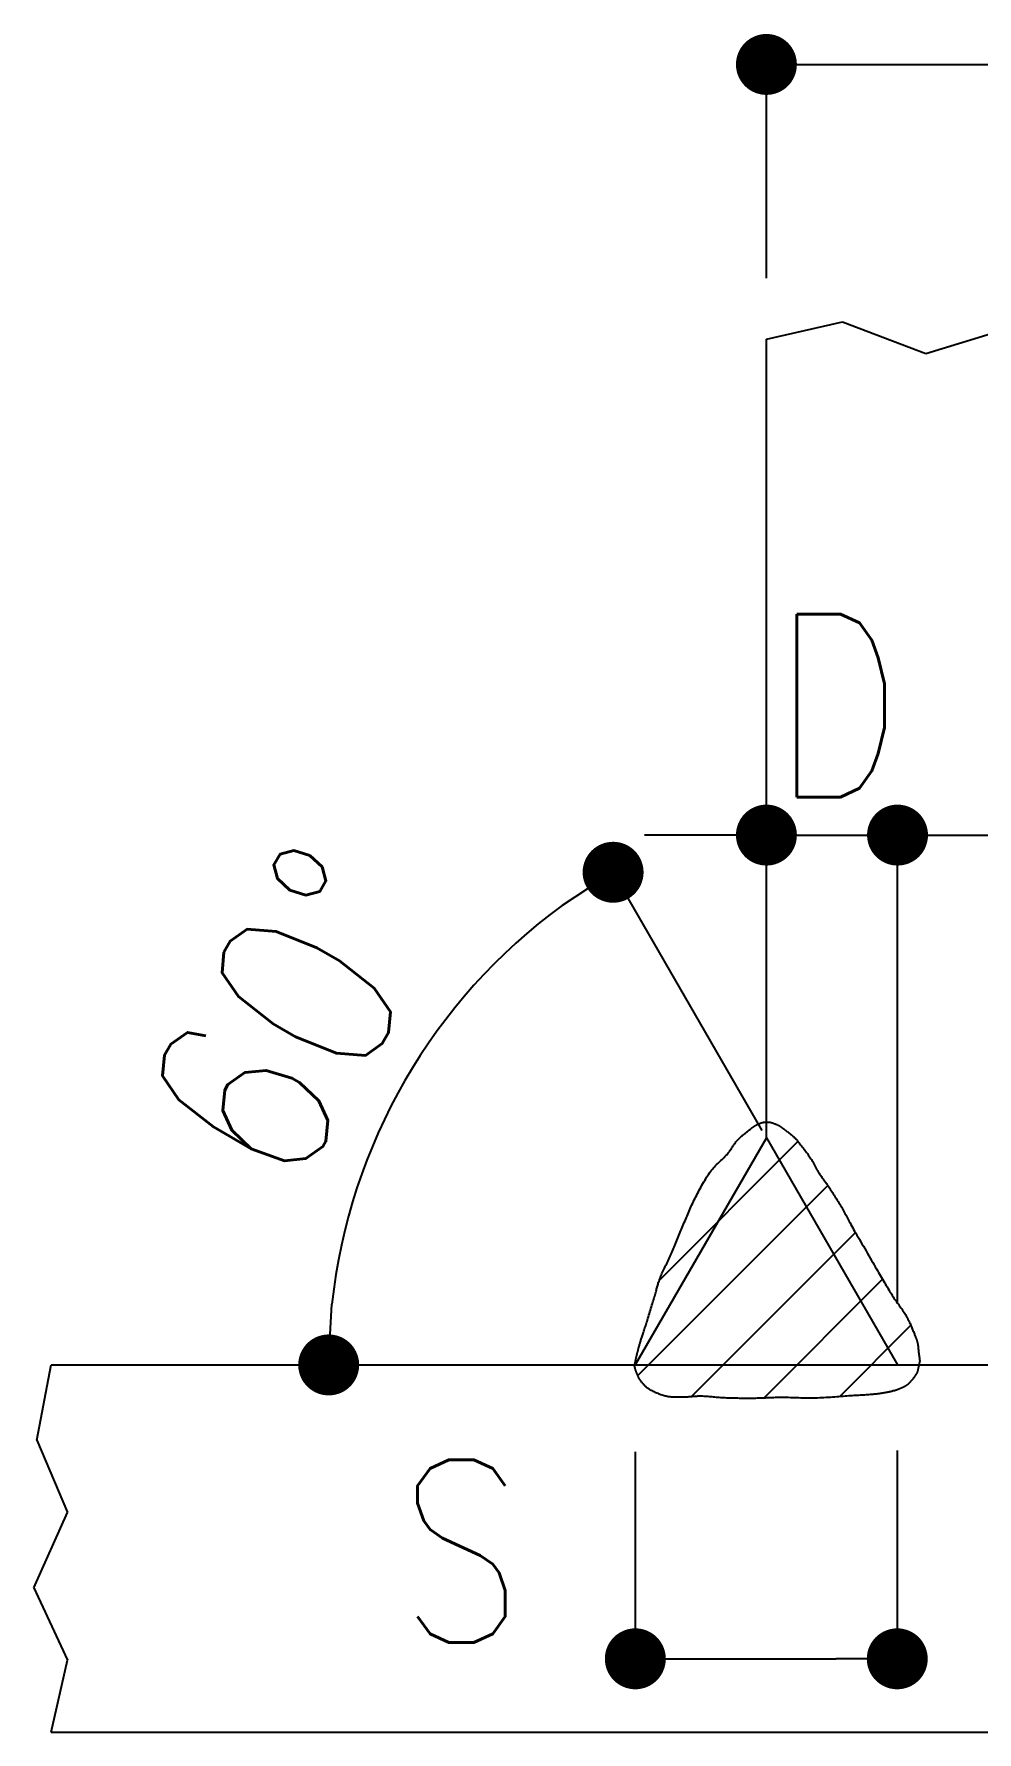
# Model space of a CAD drawing. Header units: millimetres. Extents: x 0 to 29624, y 0 to 14691.
# Drawn here: x 14123.4 to 14247.2, y 907.2 to 1130.1 of the extents above; entities that cross this region are included whole.
import ezdxf

# ---------------------------------------------------------------- set-up
doc = ezdxf.new("R2010")
doc.units = ezdxf.units.MM
doc.header["$LTSCALE"] = 5
doc.layers.get('0').update_dxf_attribs({"color": 255})
doc.layers.add('寸法', color=4, linetype='Continuous')
doc.layers.add('金物', color=142, linetype='Continuous')
doc.styles.add('04setumei', font='simplex.shx', dxfattribs={"width": 0.7, "height": 2.5, "bigfont": 'extfont2.shx'})

# ---------------------------------------------------------------- blocks, each defined once
blk = doc.blocks.new('_Dot')
at = {"color": 0, "linetype": 'ByBlock', "lineweight": -2}
blk.add_line((-0.5, 0), (-1, 0), dxfattribs=at)
at = {"color": 0, "linetype": 'ByBlock', "const_width": 0.5}
blk.add_lwpolyline([(-0.25, 0, 1), (0.25, 0, 1)], format="xyb", close=True, dxfattribs=at)

msp = doc.modelspace()

# ---------------------------------------------------------------- linework, layer by layer
at = {"layer": '寸法'}
for p, q in [((14219.529, 1098.012), (14219.529, 1126.063)), ((14227.529, 1126.063), (14263.155, 1126.063)), ((14211.529, 1024.91), (14203.529, 1024.91)), ((14219.529, 993.175), (14219.529, 1024.91)), ((14219.529, 1024.91), (14236.738, 1024.91)), ((14236.738, 963.368), (14236.738, 1024.91)), ((14244.738, 1024.91), (14252.738, 1024.91)), ((14218.97, 986.142), (14199.403, 1020.033)), ((14219.529, 985.175), (14202.32, 955.368)), ((14215.939, 985.082), (14216.031, 985.169)), ((14216.031, 985.169), (14216.124, 985.255)), ((14216.124, 985.255), (14216.219, 985.339)), ((14216.219, 985.339), (14216.314, 985.422)), ((14216.314, 985.422), (14216.409, 985.503)), ((14216.409, 985.503), (14216.504, 985.583)), ((14216.504, 985.583), (14216.597, 985.66)), ((14216.597, 985.66), (14216.689, 985.735)), ((14216.689, 985.735), (14216.779, 985.808)), ((14216.779, 985.808), (14216.866, 985.878)), ((14216.866, 985.878), (14216.949, 985.946)), ((14216.949, 985.946), (14217.029, 986.011)), ((14217.029, 986.011), (14217.105, 986.072)), ((14217.105, 986.072), (14217.175, 986.13)), ((14217.175, 986.13), (14217.241, 986.185)), ((14217.241, 986.185), (14217.303, 986.237)), ((14217.303, 986.237), (14217.362, 986.285)), ((14217.362, 986.285), (14217.417, 986.33)), ((14217.417, 986.33), (14217.47, 986.372)), ((14217.47, 986.372), (14217.52, 986.412)), ((14217.52, 986.412), (14217.569, 986.45)), ((14217.569, 986.45), (14217.615, 986.485)), ((14217.615, 986.485), (14217.659, 986.518)), ((14217.659, 986.518), (14217.702, 986.55)), ((14217.702, 986.55), (14217.743, 986.58)), ((14217.743, 986.58), (14217.784, 986.609)), ((14217.784, 986.609), (14217.824, 986.637)), ((14217.824, 986.637), (14217.863, 986.664)), ((14217.863, 986.664), (14217.902, 986.691)), ((14217.902, 986.691), (14217.942, 986.717)), ((14217.942, 986.717), (14217.981, 986.743)), ((14217.981, 986.743), (14218.021, 986.768)), ((14218.021, 986.768), (14218.058, 986.792)), ((14218.058, 986.792), (14218.094, 986.813)), ((14218.094, 986.813), (14218.129, 986.833)), ((14218.129, 986.833), (14218.163, 986.852)), ((14218.163, 986.852), (14218.196, 986.869)), ((14218.196, 986.869), (14218.228, 986.885)), ((14218.228, 986.885), (14218.259, 986.9)), ((14218.259, 986.9), (14218.29, 986.915)), ((14218.29, 986.915), (14218.32, 986.928)), ((14218.32, 986.928), (14218.35, 986.942)), ((14218.35, 986.942), (14218.38, 986.954)), ((14218.38, 986.954), (14218.41, 986.967)), ((14218.41, 986.967), (14218.44, 986.98)), ((14218.44, 986.98), (14218.47, 986.992)), ((14218.47, 986.992), (14218.501, 987.005)), ((14218.501, 987.005), (14218.532, 987.018)), ((14218.532, 987.018), (14218.564, 987.032)), ((14218.564, 987.032), (14218.595, 987.045)), ((14218.595, 987.045), (14218.626, 987.058)), ((14218.626, 987.058), (14218.657, 987.071)), ((14218.657, 987.071), (14218.689, 987.083)), ((14218.689, 987.083), (14218.719, 987.095)), ((14218.719, 987.095), (14218.75, 987.108)), ((14218.75, 987.108), (14218.781, 987.119)), ((14218.781, 987.119), (14218.812, 987.13)), ((14218.812, 987.13), (14218.843, 987.141)), ((14218.843, 987.141), (14218.873, 987.151)), ((14218.873, 987.151), (14218.903, 987.161)), ((14218.903, 987.161), (14218.933, 987.17)), ((14218.933, 987.17), (14218.963, 987.179)), ((14218.963, 987.179), (14218.993, 987.187)), ((14218.993, 987.187), (14219.023, 987.195)), ((14219.023, 987.195), (14219.052, 987.202)), ((14219.052, 987.202), (14219.081, 987.208)), ((14219.081, 987.208), (14219.109, 987.214)), ((14219.109, 987.214), (14219.137, 987.22)), ((14219.137, 987.22), (14219.164, 987.224)), ((14219.164, 987.224), (14219.191, 987.228)), ((14219.191, 987.228), (14219.218, 987.232)), ((14219.218, 987.232), (14219.244, 987.235)), ((14219.244, 987.235), (14219.271, 987.238)), ((14219.271, 987.238), (14219.297, 987.24)), ((14219.297, 987.24), (14219.324, 987.242)), ((14219.324, 987.242), (14219.351, 987.244)), ((14219.351, 987.244), (14219.379, 987.245)), ((14219.379, 987.245), (14219.408, 987.246)), ((14219.408, 987.246), (14219.436, 987.247)), ((14219.436, 987.247), (14219.466, 987.247)), ((14219.466, 987.247), (14219.497, 987.247)), ((14219.497, 987.247), (14219.529, 987.247)), ((14219.529, 987.247), (14219.56, 987.247)), ((14219.529, 985.175), (14236.738, 955.368)), ((14219.56, 987.247), (14219.592, 987.247)), ((14219.592, 987.247), (14219.624, 987.247)), ((14219.624, 987.247), (14219.656, 987.248)), ((14219.656, 987.248), (14219.689, 987.248)), ((14219.689, 987.248), (14219.721, 987.248)), ((14219.721, 987.248), (14219.754, 987.248)), ((14219.754, 987.248), (14219.789, 987.247)), ((14219.789, 987.247), (14219.823, 987.246)), ((14219.823, 987.246), (14219.859, 987.244)), ((14219.859, 987.244), (14219.896, 987.24)), ((14219.896, 987.24), (14219.934, 987.236)), ((14219.934, 987.236), (14219.974, 987.23)), ((14219.974, 987.23), (14220.014, 987.223)), ((14220.014, 987.223), (14220.057, 987.215)), ((14220.057, 987.215), (14220.102, 987.204)), ((14220.102, 987.204), (14220.149, 987.192)), ((14220.149, 987.192), (14220.198, 987.178)), ((14220.198, 987.178), (14220.251, 987.162)), ((14220.251, 987.162), (14220.307, 987.144)), ((14220.307, 987.144), (14220.365, 987.125)), ((14220.365, 987.125), (14220.426, 987.104)), ((14220.426, 987.104), (14220.488, 987.081)), ((14220.488, 987.081), (14220.551, 987.058)), ((14220.551, 987.058), (14220.615, 987.034)), ((14220.615, 987.034), (14220.68, 987.009)), ((14220.68, 987.009), (14220.744, 986.983)), ((14220.744, 986.983), (14220.807, 986.957)), ((14220.807, 986.957), (14220.869, 986.93)), ((14220.869, 986.93), (14220.93, 986.904)), ((14220.93, 986.904), (14220.989, 986.877)), ((14220.989, 986.877), (14221.046, 986.851)), ((14221.046, 986.851), (14221.099, 986.825)), ((14221.099, 986.825), (14221.149, 986.799)), ((14221.149, 986.799), (14221.196, 986.774)), ((14221.196, 986.774), (14221.24, 986.749)), ((14221.24, 986.749), (14221.281, 986.724)), ((14221.281, 986.724), (14221.321, 986.698)), ((14221.321, 986.698), (14221.358, 986.673)), ((14221.358, 986.673), (14221.394, 986.648)), ((14221.394, 986.648), (14221.429, 986.622)), ((14221.429, 986.622), (14221.463, 986.596)), ((14221.463, 986.596), (14221.497, 986.569)), ((14221.497, 986.569), (14221.53, 986.542)), ((14221.53, 986.542), (14221.564, 986.514)), ((14221.564, 986.514), (14221.599, 986.486)), ((14221.599, 986.486), (14221.634, 986.458)), ((14221.634, 986.458), (14221.671, 986.428)), ((14221.671, 986.428), (14221.709, 986.398)), ((14221.709, 986.398), (14221.75, 986.367)), ((14221.75, 986.367), (14221.793, 986.335)), ((14221.793, 986.335), (14221.837, 986.302)), ((14221.837, 986.302), (14221.883, 986.269)), ((14221.883, 986.269), (14221.929, 986.236)), ((14221.929, 986.236), (14221.976, 986.202)), ((14221.976, 986.202), (14222.025, 986.168)), ((14222.025, 986.168), (14222.074, 986.134)), ((14222.074, 986.134), (14222.123, 986.098)), ((14222.123, 986.098), (14222.174, 986.063)), ((14222.174, 986.063), (14222.224, 986.026)), ((14222.224, 986.026), (14222.276, 985.988)), ((14222.276, 985.988), (14222.328, 985.949)), ((14222.328, 985.949), (14222.381, 985.909)), ((14222.381, 985.909), (14222.434, 985.868)), ((14222.434, 985.868), (14222.488, 985.826)), ((14222.488, 985.826), (14222.542, 985.783)), ((14222.542, 985.783), (14222.596, 985.738)), ((14222.596, 985.738), (14222.65, 985.691)), ((14222.65, 985.691), (14222.704, 985.645)), ((14222.704, 985.645), (14222.757, 985.6)), ((14222.757, 985.6), (14222.809, 985.557)), ((14222.809, 985.557), (14222.861, 985.514)), ((14222.861, 985.514), (14222.913, 985.471)), ((14222.913, 985.471), (14222.964, 985.428)), ((14222.964, 985.428), (14223.016, 985.383)), ((14223.016, 985.383), (14223.07, 985.336)), ((14223.07, 985.336), (14223.124, 985.287)), ((14223.124, 985.287), (14223.181, 985.234)), ((14223.181, 985.234), (14223.239, 985.178)), ((14223.239, 985.178), (14223.3, 985.117)), ((14205.474, 966.505), (14223.671, 984.702)), ((14214.207, 982.843), (14214.32, 982.964)), ((14214.32, 982.964), (14214.427, 983.084)), ((14214.427, 983.084), (14214.526, 983.202)), ((14214.526, 983.202), (14214.619, 983.318)), ((14214.619, 983.318), (14214.705, 983.431)), ((14214.705, 983.431), (14214.786, 983.542)), ((14214.786, 983.542), (14214.862, 983.651)), ((14214.862, 983.651), (14214.934, 983.757)), ((14214.934, 983.757), (14215.002, 983.862)), ((14215.002, 983.862), (14215.069, 983.964)), ((14215.069, 983.964), (14215.134, 984.064)), ((14215.134, 984.064), (14215.198, 984.163)), ((14215.198, 984.163), (14215.261, 984.26)), ((14215.261, 984.26), (14215.325, 984.356)), ((14215.325, 984.356), (14215.391, 984.45)), ((14215.391, 984.45), (14215.459, 984.543)), ((14215.459, 984.543), (14215.529, 984.635)), ((14215.529, 984.635), (14215.603, 984.726)), ((14215.603, 984.726), (14215.682, 984.816)), ((14215.682, 984.816), (14215.764, 984.905)), ((14215.764, 984.905), (14215.851, 984.994)), ((14215.851, 984.994), (14215.939, 985.082)), ((14223.3, 985.117), (14223.363, 985.051)), ((14223.363, 985.051), (14223.43, 984.98)), ((14223.43, 984.98), (14223.499, 984.902)), ((14223.499, 984.902), (14223.573, 984.818)), ((14223.573, 984.818), (14223.651, 984.726)), ((14223.651, 984.726), (14223.734, 984.625)), ((14223.734, 984.625), (14223.825, 984.513)), ((14223.825, 984.513), (14223.922, 984.393)), ((14223.922, 984.393), (14224.023, 984.264)), ((14224.023, 984.264), (14224.129, 984.129)), ((14224.129, 984.129), (14224.238, 983.988)), ((14224.238, 983.988), (14224.349, 983.843)), ((14224.349, 983.843), (14224.461, 983.695)), ((14224.461, 983.695), (14224.573, 983.546)), ((14224.573, 983.546), (14224.685, 983.396)), ((14224.685, 983.396), (14224.795, 983.247)), ((14224.795, 983.247), (14224.903, 983.1)), ((14224.903, 983.1), (14225.006, 982.956)), ((14225.006, 982.956), (14225.106, 982.817)), ((14212.054, 980.565), (14212.18, 980.741)), ((14212.18, 980.741), (14212.308, 980.91)), ((14212.308, 980.91), (14212.439, 981.073)), ((14212.439, 981.073), (14212.575, 981.231)), ((14212.575, 981.231), (14212.714, 981.385)), ((14212.714, 981.385), (14212.854, 981.534)), ((14212.854, 981.534), (14212.996, 981.678)), ((14212.996, 981.678), (14213.138, 981.819)), ((14213.138, 981.819), (14213.28, 981.956)), ((14213.28, 981.956), (14213.421, 982.09)), ((14213.421, 982.09), (14213.561, 982.22)), ((14213.561, 982.22), (14213.698, 982.349)), ((14213.698, 982.349), (14213.832, 982.475)), ((14213.832, 982.475), (14213.962, 982.599)), ((14213.962, 982.599), (14214.087, 982.722)), ((14214.087, 982.722), (14214.207, 982.843)), ((14225.106, 982.817), (14225.199, 982.683)), ((14225.199, 982.683), (14225.286, 982.557)), ((14225.286, 982.557), (14225.366, 982.439)), ((14225.366, 982.439), (14225.438, 982.329)), ((14225.438, 982.329), (14225.503, 982.224)), ((14225.503, 982.224), (14225.562, 982.124)), ((14225.562, 982.124), (14225.616, 982.028)), ((14225.616, 982.028), (14225.665, 981.937)), ((14225.665, 981.937), (14225.711, 981.848)), ((14225.711, 981.848), (14225.754, 981.761)), ((14225.754, 981.761), (14225.795, 981.676)), ((14225.795, 981.676), (14225.836, 981.591)), ((14225.836, 981.591), (14225.876, 981.508)), ((14225.876, 981.508), (14225.917, 981.423)), ((14225.917, 981.423), (14225.959, 981.337)), ((14225.959, 981.337), (14226.004, 981.249)), ((14226.004, 981.249), (14226.052, 981.159)), ((14226.052, 981.159), (14226.104, 981.066)), ((14226.104, 981.066), (14226.161, 980.969)), ((14226.161, 980.969), (14226.224, 980.867)), ((14226.224, 980.867), (14226.291, 980.762)), ((14226.291, 980.762), (14226.361, 980.658)), ((14202.625, 953.921), (14227.605, 978.901)), ((14210.719, 978.313), (14210.834, 978.53)), ((14210.834, 978.53), (14210.952, 978.747)), ((14210.952, 978.747), (14211.071, 978.962)), ((14211.071, 978.962), (14211.191, 979.176)), ((14211.191, 979.176), (14211.312, 979.387)), ((14211.312, 979.387), (14211.434, 979.595)), ((14211.434, 979.595), (14211.557, 979.799)), ((14211.557, 979.799), (14211.68, 979.999)), ((14211.68, 979.999), (14211.805, 980.194)), ((14211.805, 980.194), (14211.929, 980.383)), ((14211.929, 980.383), (14212.054, 980.565)), ((14226.361, 980.658), (14226.433, 980.552)), ((14226.433, 980.552), (14226.507, 980.446)), ((14226.507, 980.446), (14226.582, 980.339)), ((14226.582, 980.339), (14226.66, 980.231)), ((14226.66, 980.231), (14226.74, 980.121)), ((14226.74, 980.121), (14226.821, 980.01)), ((14226.821, 980.01), (14226.904, 979.897)), ((14226.904, 979.897), (14226.988, 979.781)), ((14226.988, 979.781), (14227.074, 979.663)), ((14227.074, 979.663), (14227.161, 979.542)), ((14227.161, 979.542), (14227.25, 979.419)), ((14227.25, 979.419), (14227.339, 979.292)), ((14227.339, 979.292), (14227.429, 979.161)), ((14227.429, 979.161), (14227.52, 979.027)), ((14227.52, 979.027), (14227.612, 978.889)), ((14227.612, 978.889), (14227.706, 978.747)), ((14227.706, 978.747), (14227.801, 978.601)), ((14227.801, 978.601), (14227.9, 978.452)), ((14227.9, 978.452), (14227.999, 978.298)), ((14209.662, 976.187), (14209.758, 976.399)), ((14209.758, 976.399), (14209.857, 976.61)), ((14209.857, 976.61), (14209.957, 976.821)), ((14209.957, 976.821), (14210.059, 977.031)), ((14210.059, 977.031), (14210.164, 977.24)), ((14210.164, 977.24), (14210.271, 977.451)), ((14210.271, 977.451), (14210.38, 977.664)), ((14210.38, 977.664), (14210.491, 977.879)), ((14210.491, 977.879), (14210.604, 978.096)), ((14210.604, 978.096), (14210.719, 978.313)), ((14227.999, 978.298), (14228.1, 978.142)), ((14228.1, 978.142), (14228.203, 977.983)), ((14228.203, 977.983), (14228.307, 977.821)), ((14228.307, 977.821), (14228.412, 977.656)), ((14228.412, 977.656), (14228.518, 977.489)), ((14228.518, 977.489), (14228.623, 977.321)), ((14228.623, 977.321), (14228.73, 977.15)), ((14228.73, 977.15), (14228.836, 976.979)), ((14228.836, 976.979), (14228.942, 976.806)), ((14228.942, 976.806), (14229.049, 976.632)), ((14229.049, 976.632), (14229.154, 976.457)), ((14229.154, 976.457), (14229.258, 976.282)), ((14229.258, 976.282), (14229.362, 976.106)), ((14208.663, 973.846), (14208.752, 974.058)), ((14208.752, 974.058), (14208.842, 974.271)), ((14208.842, 974.271), (14208.931, 974.484)), ((14208.931, 974.484), (14209.02, 974.697)), ((14209.02, 974.697), (14209.109, 974.911)), ((14209.109, 974.911), (14209.199, 975.124)), ((14209.199, 975.124), (14209.29, 975.337)), ((14209.29, 975.337), (14209.381, 975.55)), ((14209.381, 975.55), (14209.473, 975.762)), ((14209.473, 975.762), (14209.567, 975.975)), ((14209.567, 975.975), (14209.662, 976.187)), ((14229.362, 976.106), (14229.463, 975.933)), ((14229.463, 975.933), (14229.561, 975.761)), ((14229.561, 975.761), (14229.656, 975.591)), ((14229.656, 975.591), (14229.75, 975.423)), ((14229.75, 975.423), (14229.842, 975.254)), ((14229.842, 975.254), (14229.934, 975.084)), ((14229.934, 975.084), (14230.027, 974.912)), ((14230.027, 974.912), (14230.119, 974.738)), ((14230.119, 974.738), (14230.214, 974.561)), ((14230.214, 974.561), (14230.311, 974.38)), ((14230.311, 974.38), (14230.411, 974.194)), ((14230.411, 974.194), (14230.515, 974.002)), ((14230.515, 974.002), (14230.623, 973.803)), ((14207.78, 971.696), (14207.867, 971.911)), ((14207.867, 971.911), (14207.953, 972.127)), ((14207.953, 972.127), (14208.041, 972.343)), ((14208.041, 972.343), (14208.128, 972.559)), ((14208.128, 972.559), (14208.216, 972.776)), ((14208.216, 972.776), (14208.304, 972.991)), ((14208.304, 972.991), (14208.393, 973.206)), ((14208.393, 973.206), (14208.483, 973.42)), ((14208.483, 973.42), (14208.573, 973.633)), ((14208.573, 973.633), (14208.663, 973.846)), ((14209.676, 951.237), (14231.203, 972.765)), ((14230.623, 973.803), (14230.735, 973.597)), ((14230.735, 973.597), (14230.854, 973.383)), ((14230.854, 973.383), (14230.979, 973.159)), ((14230.979, 973.159), (14231.111, 972.926)), ((14231.111, 972.926), (14231.251, 972.679)), ((14231.251, 972.679), (14231.401, 972.417)), ((14231.401, 972.417), (14231.56, 972.142)), ((14231.56, 972.142), (14231.725, 971.856)), ((14231.725, 971.856), (14231.895, 971.56)), ((14206.816, 969.43), (14206.908, 969.628)), ((14206.908, 969.628), (14206.999, 969.827)), ((14206.999, 969.827), (14207.087, 970.026)), ((14207.087, 970.026), (14207.175, 970.227)), ((14207.175, 970.227), (14207.261, 970.431)), ((14207.261, 970.431), (14207.348, 970.637)), ((14207.348, 970.637), (14207.434, 970.846)), ((14207.434, 970.846), (14207.521, 971.056)), ((14207.521, 971.056), (14207.607, 971.268)), ((14207.607, 971.268), (14207.694, 971.481)), ((14207.694, 971.481), (14207.78, 971.696)), ((14231.895, 971.56), (14232.071, 971.258)), ((14232.071, 971.258), (14232.25, 970.95)), ((14232.25, 970.95), (14232.431, 970.638)), ((14232.431, 970.638), (14232.613, 970.324)), ((14232.613, 970.324), (14232.796, 970.012)), ((14232.796, 970.012), (14232.977, 969.701)), ((14232.977, 969.701), (14233.156, 969.395)), ((14205.743, 967.182), (14205.82, 967.355)), ((14205.82, 967.355), (14205.9, 967.532)), ((14205.9, 967.532), (14205.985, 967.712)), ((14205.985, 967.712), (14206.072, 967.895)), ((14206.072, 967.895), (14206.161, 968.08)), ((14206.161, 968.08), (14206.252, 968.267)), ((14206.252, 968.267), (14206.345, 968.457)), ((14206.345, 968.457), (14206.439, 968.648)), ((14206.439, 968.648), (14206.533, 968.842)), ((14206.533, 968.842), (14206.628, 969.036)), ((14206.628, 969.036), (14206.722, 969.232)), ((14206.722, 969.232), (14206.816, 969.43)), ((14233.156, 969.395), (14233.331, 969.095)), ((14233.331, 969.095), (14233.501, 968.803)), ((14233.501, 968.803), (14233.666, 968.521)), ((14233.666, 968.521), (14233.824, 968.252)), ((14233.824, 968.252), (14233.973, 967.996)), ((14233.973, 967.996), (14234.116, 967.752)), ((14234.116, 967.752), (14234.254, 967.514)), ((14234.254, 967.514), (14234.389, 967.283)), ((14205.041, 965.035), (14205.079, 965.177)), ((14205.079, 965.177), (14205.115, 965.313)), ((14205.115, 965.313), (14205.151, 965.447)), ((14205.151, 965.447), (14205.186, 965.578)), ((14205.186, 965.578), (14205.223, 965.709)), ((14205.223, 965.709), (14205.259, 965.839)), ((14205.259, 965.839), (14205.298, 965.97)), ((14205.298, 965.97), (14205.339, 966.104)), ((14205.339, 966.104), (14205.383, 966.241)), ((14205.383, 966.241), (14205.431, 966.382)), ((14205.431, 966.382), (14205.483, 966.529)), ((14205.483, 966.529), (14205.54, 966.683)), ((14205.54, 966.683), (14205.602, 966.844)), ((14205.602, 966.844), (14205.67, 967.011)), ((14205.67, 967.011), (14205.743, 967.182)), ((14219.237, 951.064), (14234.78, 966.607)), ((14234.389, 967.283), (14234.52, 967.057)), ((14234.52, 967.057), (14234.647, 966.837)), ((14234.647, 966.837), (14234.772, 966.622)), ((14234.772, 966.622), (14234.893, 966.412)), ((14234.893, 966.412), (14235.013, 966.207)), ((14235.013, 966.207), (14235.13, 966.005)), ((14235.13, 966.005), (14235.247, 965.807)), ((14235.247, 965.807), (14235.361, 965.613)), ((14235.361, 965.613), (14235.475, 965.422)), ((14235.475, 965.422), (14235.588, 965.233)), ((14235.588, 965.233), (14235.701, 965.047)), ((14204.365, 962.761), (14204.431, 962.982)), ((14204.431, 962.982), (14204.497, 963.202)), ((14204.497, 963.202), (14204.562, 963.418)), ((14204.562, 963.418), (14204.626, 963.629)), ((14204.626, 963.629), (14204.688, 963.835)), ((14204.688, 963.835), (14204.748, 964.034)), ((14204.748, 964.034), (14204.805, 964.224)), ((14204.805, 964.224), (14204.86, 964.404)), ((14204.86, 964.404), (14204.91, 964.574)), ((14204.91, 964.574), (14204.957, 964.735)), ((14204.957, 964.735), (14205, 964.888)), ((14205, 964.888), (14205.041, 965.035)), ((14235.701, 965.047), (14235.813, 964.863)), ((14235.813, 964.863), (14235.927, 964.68)), ((14235.927, 964.68), (14236.04, 964.498)), ((14236.04, 964.498), (14236.155, 964.319)), ((14236.155, 964.319), (14236.271, 964.144)), ((14236.271, 964.144), (14236.387, 963.973)), ((14236.387, 963.973), (14236.503, 963.806)), ((14236.503, 963.806), (14236.619, 963.642)), ((14236.619, 963.642), (14236.734, 963.481)), ((14236.734, 963.481), (14236.848, 963.323)), ((14236.848, 963.323), (14236.961, 963.168)), ((14236.961, 963.168), (14237.072, 963.015)), ((14237.072, 963.015), (14237.182, 962.863)), ((14237.182, 962.863), (14237.289, 962.713)), ((14203.692, 960.565), (14203.745, 960.732)), ((14203.745, 960.732), (14203.799, 960.903)), ((14203.799, 960.903), (14203.854, 961.081)), ((14203.854, 961.081), (14203.912, 961.27)), ((14203.912, 961.27), (14203.973, 961.467)), ((14203.973, 961.467), (14204.035, 961.672)), ((14204.035, 961.672), (14204.099, 961.883)), ((14204.099, 961.883), (14204.165, 962.098)), ((14204.165, 962.098), (14204.231, 962.318)), ((14204.231, 962.318), (14204.298, 962.539)), ((14204.298, 962.539), (14204.365, 962.761)), ((14237.289, 962.713), (14237.393, 962.565)), ((14237.393, 962.565), (14237.495, 962.418)), ((14237.495, 962.418), (14237.593, 962.271)), ((14237.593, 962.271), (14237.688, 962.125)), ((14237.688, 962.125), (14237.778, 961.979)), ((14237.778, 961.979), (14237.865, 961.833)), ((14237.865, 961.833), (14237.948, 961.687)), ((14237.948, 961.687), (14238.027, 961.539)), ((14238.027, 961.539), (14238.104, 961.392)), ((14238.104, 961.392), (14238.176, 961.244)), ((14238.176, 961.244), (14238.246, 961.097)), ((14238.246, 961.097), (14238.314, 960.951)), ((14238.314, 960.951), (14238.379, 960.807)), ((14238.379, 960.807), (14238.441, 960.664)), ((14238.441, 960.664), (14238.501, 960.523)), ((14202.965, 958.32), (14202.995, 958.418)), ((14202.995, 958.418), (14203.027, 958.521)), ((14203.027, 958.521), (14203.061, 958.631)), ((14203.061, 958.631), (14203.097, 958.744)), ((14203.097, 958.744), (14203.134, 958.861)), ((14203.134, 958.861), (14203.174, 958.982)), ((14203.174, 958.982), (14203.215, 959.107)), ((14203.215, 959.107), (14203.257, 959.235)), ((14203.257, 959.235), (14203.301, 959.367)), ((14203.301, 959.367), (14203.346, 959.503)), ((14203.346, 959.503), (14203.392, 959.643)), ((14203.392, 959.643), (14203.44, 959.787)), ((14203.44, 959.787), (14203.488, 959.935)), ((14203.488, 959.935), (14203.538, 960.087)), ((14203.538, 960.087), (14203.588, 960.242)), ((14203.588, 960.242), (14203.64, 960.401)), ((14203.64, 960.401), (14203.692, 960.565)), ((14229.154, 951.246), (14238.48, 960.572)), ((14238.501, 960.523), (14238.558, 960.385)), ((14238.558, 960.385), (14238.614, 960.251)), ((14238.614, 960.251), (14238.667, 960.119)), ((14238.667, 960.119), (14238.718, 959.992)), ((14238.718, 959.992), (14238.768, 959.869)), ((14238.768, 959.869), (14238.815, 959.75)), ((14238.815, 959.75), (14238.861, 959.636)), ((14238.861, 959.636), (14238.906, 959.529)), ((14238.906, 959.529), (14238.948, 959.427)), ((14238.948, 959.427), (14238.987, 959.332)), ((14238.987, 959.332), (14239.024, 959.243)), ((14239.024, 959.243), (14239.058, 959.158)), ((14239.058, 959.158), (14239.089, 959.079)), ((14239.089, 959.079), (14239.119, 959.003)), ((14239.119, 959.003), (14239.147, 958.931)), ((14239.147, 958.931), (14239.172, 958.861)), ((14239.172, 958.861), (14239.197, 958.794)), ((14239.197, 958.794), (14239.219, 958.728)), ((14239.219, 958.728), (14239.24, 958.664)), ((14239.24, 958.664), (14239.26, 958.599)), ((14239.26, 958.599), (14239.28, 958.535)), ((14239.28, 958.535), (14239.299, 958.47)), ((14239.299, 958.47), (14239.316, 958.404)), ((14239.316, 958.404), (14239.334, 958.336)), ((14202.404, 956.151), (14202.417, 956.206)), ((14202.417, 956.206), (14202.43, 956.264)), ((14202.43, 956.264), (14202.443, 956.322)), ((14202.443, 956.322), (14202.457, 956.382)), ((14202.457, 956.382), (14202.472, 956.444)), ((14202.472, 956.444), (14202.486, 956.506)), ((14202.486, 956.506), (14202.501, 956.57)), ((14202.501, 956.57), (14202.517, 956.635)), ((14202.517, 956.635), (14202.533, 956.7)), ((14202.533, 956.7), (14202.549, 956.767)), ((14202.549, 956.767), (14202.566, 956.834)), ((14202.566, 956.834), (14202.582, 956.902)), ((14202.582, 956.902), (14202.6, 956.97)), ((14202.6, 956.97), (14202.617, 957.039)), ((14202.617, 957.039), (14202.635, 957.108)), ((14202.635, 957.108), (14202.653, 957.177)), ((14202.653, 957.177), (14202.671, 957.247)), ((14202.671, 957.247), (14202.689, 957.316)), ((14202.689, 957.316), (14202.706, 957.382)), ((14202.706, 957.382), (14202.723, 957.447)), ((14202.723, 957.447), (14202.74, 957.511)), ((14202.74, 957.511), (14202.757, 957.575)), ((14202.757, 957.575), (14202.773, 957.639)), ((14202.773, 957.639), (14202.79, 957.704)), ((14202.79, 957.704), (14202.808, 957.77)), ((14202.808, 957.77), (14202.827, 957.839)), ((14202.827, 957.839), (14202.846, 957.909)), ((14202.846, 957.909), (14202.867, 957.983)), ((14202.867, 957.983), (14202.889, 958.06)), ((14202.889, 958.06), (14202.913, 958.142)), ((14202.913, 958.142), (14202.938, 958.228)), ((14202.938, 958.228), (14202.965, 958.32)), ((14239.334, 958.336), (14239.352, 958.265)), ((14239.352, 958.265), (14239.368, 958.193)), ((14239.368, 958.193), (14239.383, 958.122)), ((14239.383, 958.122), (14239.396, 958.052)), ((14239.396, 958.052), (14239.407, 957.981)), ((14239.407, 957.981), (14239.417, 957.912)), ((14239.417, 957.912), (14239.426, 957.843)), ((14239.426, 957.843), (14239.434, 957.774)), ((14239.434, 957.774), (14239.441, 957.705)), ((14239.441, 957.705), (14239.448, 957.636)), ((14239.448, 957.636), (14239.454, 957.567)), ((14239.454, 957.567), (14239.46, 957.498)), ((14239.46, 957.498), (14239.466, 957.429)), ((14239.466, 957.429), (14239.472, 957.359)), ((14239.472, 957.359), (14239.478, 957.289)), ((14239.478, 957.289), (14239.485, 957.219)), ((14239.485, 957.219), (14239.492, 957.147)), ((14239.492, 957.147), (14239.5, 957.076)), ((14239.5, 957.076), (14239.51, 957.002)), ((14239.51, 957.002), (14239.52, 956.928)), ((14239.52, 956.928), (14239.53, 956.851)), ((14239.53, 956.851), (14239.542, 956.774)), ((14239.542, 956.774), (14239.553, 956.696)), ((14239.553, 956.696), (14239.565, 956.617)), ((14239.565, 956.617), (14239.577, 956.538)), ((14239.577, 956.538), (14239.588, 956.46)), ((14239.588, 956.46), (14239.599, 956.382)), ((14239.599, 956.382), (14239.609, 956.304)), ((14239.609, 956.304), (14239.619, 956.228)), ((14239.619, 956.228), (14239.627, 956.153)), ((14202.232, 955.148), (14202.234, 955.173)), ((14202.232, 955.123), (14202.232, 955.148)), ((14202.232, 955.099), (14202.232, 955.123)), ((14202.233, 955.075), (14202.232, 955.099)), ((14202.233, 955.075), (14202.235, 955.049)), ((14202.234, 955.173), (14202.236, 955.198)), ((14202.235, 955.049), (14202.237, 955.023)), ((14202.236, 955.198), (14202.238, 955.224)), ((14202.237, 955.023), (14202.24, 954.997)), ((14202.238, 955.224), (14202.241, 955.252)), ((14202.24, 954.997), (14202.245, 954.968)), ((14202.241, 955.252), (14202.244, 955.281)), ((14202.244, 955.281), (14202.248, 955.312)), ((14202.245, 954.968), (14202.25, 954.938)), ((14202.248, 955.312), (14202.252, 955.345)), ((14202.25, 954.938), (14202.256, 954.906)), ((14202.252, 955.345), (14202.256, 955.38)), ((14202.256, 955.38), (14202.261, 955.417)), ((14202.256, 954.906), (14202.264, 954.873)), ((14202.261, 955.417), (14202.266, 955.455)), ((14202.264, 954.873), (14202.272, 954.839)), ((14202.266, 955.455), (14202.272, 955.494)), ((14202.272, 955.494), (14202.278, 955.534)), ((14202.272, 954.839), (14202.281, 954.805)), ((14202.278, 955.534), (14202.285, 955.575)), ((14202.281, 954.805), (14202.291, 954.77)), ((14202.285, 955.575), (14202.293, 955.617)), ((14202.291, 954.77), (14202.302, 954.736)), ((14202.293, 955.617), (14202.301, 955.66)), ((14202.301, 955.66), (14202.309, 955.704)), ((14202.302, 954.736), (14202.313, 954.7)), ((14202.309, 955.704), (14202.318, 955.749)), ((14202.313, 954.7), (14202.325, 954.664)), ((14202.318, 955.749), (14202.328, 955.795)), ((14202.325, 954.664), (14202.339, 954.627)), ((14202.328, 955.795), (14202.337, 955.843)), ((14202.337, 955.843), (14202.348, 955.891)), ((14202.339, 954.627), (14202.353, 954.589)), ((14202.348, 955.891), (14202.358, 955.941)), ((14202.353, 954.589), (14202.368, 954.551)), ((14202.358, 955.941), (14202.369, 955.991)), ((14202.368, 954.551), (14202.383, 954.511)), ((14202.369, 955.991), (14202.381, 956.043)), ((14202.381, 956.043), (14202.392, 956.096)), ((14202.383, 954.511), (14202.399, 954.471)), ((14202.392, 956.096), (14202.404, 956.151)), ((14202.399, 954.471), (14202.417, 954.43)), ((14202.417, 954.43), (14202.435, 954.388)), ((14202.435, 954.388), (14202.453, 954.344)), ((14202.453, 954.344), (14202.473, 954.3)), ((14202.473, 954.3), (14202.493, 954.254)), ((14202.493, 954.254), (14202.513, 954.207)), ((14202.513, 954.207), (14202.533, 954.159)), ((14202.533, 954.159), (14202.552, 954.11)), ((14202.552, 954.11), (14202.571, 954.061)), ((14202.571, 954.061), (14202.591, 954.01)), ((14202.591, 954.01), (14202.611, 953.958)), ((14202.611, 953.958), (14202.632, 953.905)), ((14239.03, 953.88), (14239.072, 953.935)), ((14239.072, 953.935), (14239.111, 953.99)), ((14239.111, 953.99), (14239.149, 954.045)), ((14239.149, 954.045), (14239.185, 954.099)), ((14239.185, 954.099), (14239.218, 954.151)), ((14239.218, 954.151), (14239.249, 954.202)), ((14239.249, 954.202), (14239.277, 954.251)), ((14239.277, 954.251), (14239.302, 954.299)), ((14239.302, 954.299), (14239.324, 954.345)), ((14239.324, 954.345), (14239.344, 954.39)), ((14239.344, 954.39), (14239.362, 954.435)), ((14239.362, 954.435), (14239.378, 954.478)), ((14239.378, 954.478), (14239.392, 954.521)), ((14239.392, 954.521), (14239.405, 954.564)), ((14239.405, 954.564), (14239.416, 954.606)), ((14239.416, 954.606), (14239.427, 954.648)), ((14239.427, 954.648), (14239.436, 954.69)), ((14239.436, 954.69), (14239.445, 954.732)), ((14239.445, 954.732), (14239.454, 954.775)), ((14239.454, 954.775), (14239.463, 954.818)), ((14239.463, 954.818), (14239.471, 954.861)), ((14239.471, 954.861), (14239.48, 954.904)), ((14239.48, 954.904), (14239.49, 954.949)), ((14239.49, 954.949), (14239.5, 954.994)), ((14239.5, 954.994), (14239.512, 955.04)), ((14239.512, 955.04), (14239.523, 955.084)), ((14239.523, 955.084), (14239.535, 955.128)), ((14239.535, 955.128), (14239.547, 955.172)), ((14239.547, 955.172), (14239.559, 955.216)), ((14239.559, 955.216), (14239.57, 955.259)), ((14239.57, 955.259), (14239.581, 955.303)), ((14239.581, 955.303), (14239.593, 955.348)), ((14239.593, 955.348), (14239.603, 955.393)), ((14239.603, 955.393), (14239.613, 955.44)), ((14239.613, 955.44), (14239.622, 955.488)), ((14239.622, 955.488), (14239.629, 955.537)), ((14239.627, 956.153), (14239.635, 956.08)), ((14239.629, 955.537), (14239.636, 955.587)), ((14239.635, 956.08), (14239.641, 956.009)), ((14239.636, 955.587), (14239.642, 955.64)), ((14239.641, 956.009), (14239.645, 955.941)), ((14239.642, 955.64), (14239.646, 955.695)), ((14239.645, 955.941), (14239.648, 955.875)), ((14239.646, 955.695), (14239.648, 955.752)), ((14239.648, 955.875), (14239.649, 955.812)), ((14239.648, 955.752), (14239.649, 955.812)), ((14202.632, 953.905), (14202.654, 953.851)), ((14202.654, 953.851), (14202.677, 953.797)), ((14202.677, 953.797), (14202.703, 953.741)), ((14202.703, 953.741), (14202.73, 953.685)), ((14202.73, 953.685), (14202.761, 953.628)), ((14202.761, 953.628), (14202.793, 953.57)), ((14202.793, 953.57), (14202.829, 953.511)), ((14202.829, 953.511), (14202.869, 953.452)), ((14202.869, 953.452), (14202.912, 953.392)), ((14202.912, 953.392), (14202.959, 953.331)), ((14202.959, 953.331), (14203.009, 953.269)), ((14203.009, 953.269), (14203.061, 953.204)), ((14203.061, 953.204), (14203.116, 953.137)), ((14203.116, 953.137), (14203.172, 953.069)), ((14203.172, 953.069), (14203.23, 953)), ((14203.23, 953), (14203.292, 952.929)), ((14203.292, 952.929), (14203.355, 952.858)), ((14203.355, 952.858), (14203.422, 952.787)), ((14203.422, 952.787), (14203.491, 952.715)), ((14203.491, 952.715), (14203.563, 952.643)), ((14203.563, 952.643), (14203.639, 952.572)), ((14203.639, 952.572), (14203.718, 952.502)), ((14203.718, 952.502), (14203.801, 952.433)), ((14203.801, 952.433), (14203.887, 952.366)), ((14203.887, 952.366), (14203.977, 952.3)), ((14203.977, 952.3), (14204.072, 952.237)), ((14204.072, 952.237), (14204.17, 952.175)), ((14204.17, 952.175), (14204.273, 952.115)), ((14204.273, 952.115), (14204.382, 952.054)), ((14204.382, 952.054), (14204.498, 951.994)), ((14204.498, 951.994), (14204.617, 951.933)), ((14204.617, 951.933), (14204.741, 951.873)), ((14204.741, 951.873), (14204.869, 951.813)), ((14204.869, 951.813), (14205, 951.755)), ((14205, 951.755), (14205.134, 951.698)), ((14205.134, 951.698), (14205.27, 951.642)), ((14234.736, 951.695), (14234.87, 951.717)), ((14234.87, 951.717), (14235, 951.74)), ((14235, 951.74), (14235.126, 951.763)), ((14235.126, 951.763), (14235.249, 951.786)), ((14235.249, 951.786), (14235.368, 951.809)), ((14235.368, 951.809), (14235.483, 951.833)), ((14235.483, 951.833), (14235.595, 951.856)), ((14235.595, 951.856), (14235.703, 951.879)), ((14235.703, 951.879), (14235.807, 951.902)), ((14235.807, 951.902), (14235.909, 951.924)), ((14235.909, 951.924), (14236.007, 951.946)), ((14236.007, 951.946), (14236.099, 951.968)), ((14236.099, 951.968), (14236.187, 951.99)), ((14236.187, 951.99), (14236.269, 952.011)), ((14236.269, 952.011), (14236.345, 952.032)), ((14236.345, 952.032), (14236.418, 952.054)), ((14236.418, 952.054), (14236.486, 952.075)), ((14236.486, 952.075), (14236.551, 952.096)), ((14236.551, 952.096), (14236.613, 952.117)), ((14236.613, 952.117), (14236.673, 952.138)), ((14236.673, 952.138), (14236.73, 952.16)), ((14236.73, 952.16), (14236.786, 952.182)), ((14236.786, 952.182), (14236.842, 952.203)), ((14236.842, 952.203), (14236.897, 952.226)), ((14236.897, 952.226), (14236.952, 952.248)), ((14236.952, 952.248), (14237.007, 952.271)), ((14237.007, 952.271), (14237.063, 952.294)), ((14237.063, 952.294), (14237.122, 952.318)), ((14237.122, 952.318), (14237.18, 952.342)), ((14237.18, 952.342), (14237.239, 952.367)), ((14237.239, 952.367), (14237.296, 952.391)), ((14237.296, 952.391), (14237.353, 952.415)), ((14237.353, 952.415), (14237.41, 952.439)), ((14237.41, 952.439), (14237.465, 952.464)), ((14237.465, 952.464), (14237.52, 952.489)), ((14237.52, 952.489), (14237.574, 952.514)), ((14237.574, 952.514), (14237.627, 952.54)), ((14237.627, 952.54), (14237.679, 952.566)), ((14237.679, 952.566), (14237.73, 952.593)), ((14237.73, 952.593), (14237.78, 952.62)), ((14237.78, 952.62), (14237.829, 952.648)), ((14237.829, 952.648), (14237.877, 952.676)), ((14237.877, 952.676), (14237.924, 952.705)), ((14237.924, 952.705), (14237.969, 952.734)), ((14237.969, 952.734), (14238.014, 952.764)), ((14238.014, 952.764), (14238.056, 952.795)), ((14238.056, 952.795), (14238.097, 952.826)), ((14238.097, 952.826), (14238.136, 952.856)), ((14238.136, 952.856), (14238.173, 952.888)), ((14238.173, 952.888), (14238.208, 952.919)), ((14238.208, 952.919), (14238.242, 952.951)), ((14238.242, 952.951), (14238.276, 952.984)), ((14238.276, 952.984), (14238.309, 953.017)), ((14238.309, 953.017), (14238.341, 953.051)), ((14238.341, 953.051), (14238.373, 953.085)), ((14238.373, 953.085), (14238.405, 953.121)), ((14238.405, 953.121), (14238.437, 953.158)), ((14238.437, 953.158), (14238.47, 953.195)), ((14238.47, 953.195), (14238.503, 953.234)), ((14238.503, 953.234), (14238.537, 953.275)), ((14238.537, 953.275), (14238.572, 953.316)), ((14238.572, 953.316), (14238.608, 953.359)), ((14238.608, 953.359), (14238.647, 953.404)), ((14238.647, 953.404), (14238.687, 953.451)), ((14238.687, 953.451), (14238.728, 953.5)), ((14238.728, 953.5), (14238.77, 953.552)), ((14238.77, 953.552), (14238.813, 953.604)), ((14238.813, 953.604), (14238.857, 953.658)), ((14238.857, 953.658), (14238.901, 953.712)), ((14238.901, 953.712), (14238.944, 953.768)), ((14238.944, 953.768), (14238.988, 953.824)), ((14238.988, 953.824), (14239.03, 953.88)), ((14205.27, 951.642), (14205.408, 951.589)), ((14205.408, 951.589), (14205.546, 951.538)), ((14205.546, 951.538), (14205.685, 951.489)), ((14205.685, 951.489), (14205.825, 951.443)), ((14205.825, 951.443), (14205.964, 951.4)), ((14205.964, 951.4), (14206.101, 951.361)), ((14206.101, 951.361), (14206.237, 951.326)), ((14206.237, 951.326), (14206.371, 951.295)), ((14206.371, 951.295), (14206.504, 951.268)), ((14206.504, 951.268), (14206.638, 951.245)), ((14206.638, 951.245), (14206.773, 951.227)), ((14206.773, 951.227), (14206.907, 951.211)), ((14206.907, 951.211), (14207.043, 951.199)), ((14207.043, 951.199), (14207.179, 951.19)), ((14207.179, 951.19), (14207.315, 951.183)), ((14207.315, 951.183), (14207.452, 951.179)), ((14207.452, 951.179), (14207.589, 951.177)), ((14207.589, 951.177), (14207.726, 951.176)), ((14207.726, 951.176), (14207.863, 951.176)), ((14207.863, 951.176), (14208, 951.177)), ((14208, 951.177), (14208.137, 951.179)), ((14208.137, 951.179), (14208.273, 951.181)), ((14208.273, 951.181), (14208.41, 951.183)), ((14208.41, 951.183), (14208.547, 951.184)), ((14208.547, 951.184), (14208.683, 951.185)), ((14208.683, 951.185), (14208.818, 951.186)), ((14208.818, 951.186), (14208.95, 951.189)), ((14208.95, 951.189), (14209.081, 951.195)), ((14209.081, 951.195), (14209.21, 951.202)), ((14209.21, 951.202), (14209.339, 951.211)), ((14209.339, 951.211), (14209.468, 951.22)), ((14209.468, 951.22), (14209.596, 951.231)), ((14209.596, 951.231), (14209.725, 951.241)), ((14209.725, 951.241), (14209.856, 951.252)), ((14209.856, 951.252), (14209.987, 951.262)), ((14209.987, 951.262), (14210.122, 951.271)), ((14210.122, 951.271), (14210.258, 951.28)), ((14210.258, 951.28), (14210.398, 951.287)), ((14210.398, 951.287), (14210.541, 951.292)), ((14210.541, 951.292), (14210.688, 951.296)), ((14210.688, 951.296), (14210.838, 951.296)), ((14210.838, 951.296), (14210.994, 951.295)), ((14210.994, 951.295), (14211.154, 951.29)), ((14211.154, 951.29), (14211.319, 951.283)), ((14211.319, 951.283), (14211.485, 951.274)), ((14211.485, 951.274), (14211.655, 951.262)), ((14211.655, 951.262), (14211.828, 951.249)), ((14211.828, 951.249), (14212.003, 951.235)), ((14212.003, 951.235), (14212.181, 951.219)), ((14212.181, 951.219), (14212.362, 951.203)), ((14212.362, 951.203), (14212.545, 951.187)), ((14212.545, 951.187), (14212.73, 951.17)), ((14212.73, 951.17), (14212.917, 951.153)), ((14212.917, 951.153), (14213.106, 951.137)), ((14213.106, 951.137), (14213.297, 951.122)), ((14213.297, 951.122), (14213.49, 951.108)), ((14213.49, 951.108), (14213.684, 951.095)), ((14213.684, 951.095), (14213.88, 951.084)), ((14213.88, 951.084), (14214.076, 951.075)), ((14214.076, 951.075), (14214.276, 951.067)), ((14214.276, 951.067), (14214.478, 951.06)), ((14214.478, 951.06), (14214.683, 951.053)), ((14214.683, 951.053), (14214.892, 951.047)), ((14214.892, 951.047), (14215.102, 951.041)), ((14215.102, 951.041), (14215.314, 951.036)), ((14215.314, 951.036), (14215.528, 951.032)), ((14215.528, 951.032), (14215.744, 951.028)), ((14215.744, 951.028), (14215.961, 951.025)), ((14215.961, 951.025), (14216.179, 951.022)), ((14216.179, 951.022), (14216.398, 951.02)), ((14216.398, 951.02), (14216.617, 951.019)), ((14216.617, 951.019), (14216.836, 951.018)), ((14216.836, 951.018), (14217.055, 951.017)), ((14217.055, 951.017), (14217.274, 951.017)), ((14217.274, 951.017), (14217.492, 951.018)), ((14217.492, 951.018), (14217.709, 951.019)), ((14217.709, 951.019), (14217.925, 951.022)), ((14217.925, 951.022), (14218.138, 951.026)), ((14218.138, 951.026), (14218.351, 951.032)), ((14218.351, 951.032), (14218.562, 951.038)), ((14218.562, 951.038), (14218.773, 951.045)), ((14218.773, 951.045), (14218.985, 951.053)), ((14218.985, 951.053), (14219.197, 951.062)), ((14219.197, 951.062), (14219.41, 951.071)), ((14219.41, 951.071), (14219.624, 951.08)), ((14219.624, 951.08), (14219.84, 951.089)), ((14219.84, 951.089), (14220.058, 951.097)), ((14220.058, 951.097), (14220.278, 951.105)), ((14220.278, 951.105), (14220.502, 951.112)), ((14220.502, 951.112), (14220.73, 951.119)), ((14220.73, 951.119), (14220.961, 951.123)), ((14220.961, 951.123), (14221.196, 951.127)), ((14221.196, 951.127), (14221.437, 951.129)), ((14221.437, 951.129), (14221.683, 951.129)), ((14221.683, 951.129), (14221.933, 951.126)), ((14221.933, 951.126), (14222.188, 951.122)), ((14222.188, 951.122), (14222.447, 951.116)), ((14222.447, 951.116), (14222.71, 951.109)), ((14222.71, 951.109), (14222.975, 951.101)), ((14222.975, 951.101), (14223.243, 951.093)), ((14223.243, 951.093), (14223.514, 951.084)), ((14223.514, 951.084), (14223.785, 951.076)), ((14223.785, 951.076), (14224.058, 951.068)), ((14224.058, 951.068), (14224.333, 951.061)), ((14224.333, 951.061), (14224.608, 951.055)), ((14224.608, 951.055), (14224.882, 951.05)), ((14224.882, 951.05), (14225.156, 951.048)), ((14225.156, 951.048), (14225.43, 951.047)), ((14225.43, 951.047), (14225.701, 951.049)), ((14225.701, 951.049), (14225.971, 951.054)), ((14225.971, 951.054), (14226.243, 951.062)), ((14226.243, 951.062), (14226.518, 951.073)), ((14226.518, 951.073), (14226.797, 951.086)), ((14226.797, 951.086), (14227.079, 951.101)), ((14227.079, 951.101), (14227.362, 951.117)), ((14227.362, 951.117), (14227.646, 951.135)), ((14227.646, 951.135), (14227.931, 951.154)), ((14227.931, 951.154), (14228.214, 951.174)), ((14228.214, 951.174), (14228.495, 951.195)), ((14228.495, 951.195), (14228.774, 951.216)), ((14228.774, 951.216), (14229.049, 951.237)), ((14229.049, 951.237), (14229.32, 951.259)), ((14229.32, 951.259), (14229.586, 951.279)), ((14229.586, 951.279), (14229.846, 951.299)), ((14229.846, 951.299), (14230.099, 951.318)), ((14230.099, 951.318), (14230.344, 951.336)), ((14230.344, 951.336), (14230.58, 951.352)), ((14230.58, 951.352), (14230.809, 951.367)), ((14230.809, 951.367), (14231.033, 951.381)), ((14231.033, 951.381), (14231.252, 951.394)), ((14231.252, 951.394), (14231.466, 951.406)), ((14231.466, 951.406), (14231.674, 951.418)), ((14231.674, 951.418), (14231.878, 951.43)), ((14231.878, 951.43), (14232.078, 951.442)), ((14232.078, 951.442), (14232.273, 951.453)), ((14232.273, 951.453), (14232.464, 951.464)), ((14232.464, 951.464), (14232.65, 951.476)), ((14232.65, 951.476), (14232.833, 951.488)), ((14232.833, 951.488), (14233.012, 951.501)), ((14233.012, 951.501), (14233.186, 951.514)), ((14233.186, 951.514), (14233.358, 951.528)), ((14233.358, 951.528), (14233.526, 951.542)), ((14233.526, 951.542), (14233.69, 951.558)), ((14233.69, 951.558), (14233.851, 951.575)), ((14233.851, 951.575), (14234.009, 951.593)), ((14234.009, 951.593), (14234.162, 951.612)), ((14234.162, 951.612), (14234.311, 951.632)), ((14234.311, 951.632), (14234.457, 951.652)), ((14234.457, 951.652), (14234.599, 951.673)), ((14234.599, 951.673), (14234.736, 951.695)), ((14202.32, 943.948), (14202.32, 916.794)), ((14236.702, 944.149), (14236.702, 916.794)), ((14210.32, 916.794), (14228.702, 916.794))]:
    msp.add_line(p, q, dxfattribs=at)
msp.add_arc((14236.738, 955.368), 74.668, 126.14192, 173.85836, dxfattribs=at)
at = {"layer": '金物'}
for p, q in [((14219.529, 1090.012), (14229.521, 1092.268)), ((14229.521, 1092.268), (14240.452, 1088.103)), ((14219.529, 985.175), (14219.529, 1090.012)), ((14240.452, 1088.103), (14250.603, 1091.227)), ((14123.746, 945.501), (14125.634, 955.368)), ((14125.634, 955.368), (14365.05, 955.368)), ((14123.746, 945.501), (14127.766, 935.999)), ((14123.38, 926.131), (14127.766, 935.999)), ((14123.38, 926.131), (14127.766, 916.629)), ((14125.634, 907.183), (14127.766, 916.629)), ((14125.634, 907.183), (14365.05, 907.183))]:
    msp.add_line(p, q, dxfattribs=at)

# ---------------------------------------------------------------- block references
at = {"layer": '寸法', "xscale": 8, "yscale": 8, "zscale": 8}
for p, rotation in [((14219.529, 1126.063), 180), ((14236.738, 1024.91), 180), ((14199.403, 1020.033), 33.07110097030314), ((14162.069, 955.368), 266.9291792530464), ((14202.32, 916.794), 180)]:
    msp.add_blockref('_Dot', p, dxfattribs=dict(at, rotation=rotation))
for p in [(14219.529, 1024.91), (14236.702, 916.794)]:
    msp.add_blockref('_Dot', p, dxfattribs=at)

# ---------------------------------------------------------------- texts
at = {"layer": '寸法', "style": '04setumei', "width": 0.8}
for s, p in [('D', (14220.214, 1029.91)), ('S', (14171.267, 918.925))]:
    msp.add_text(s, height=24, dxfattribs=at).set_placement(p)
msp.add_text('60°', height=24, rotation=60.00014, dxfattribs=at).set_placement((14157.174, 976.897))

doc.saveas('drawing.dxf')
